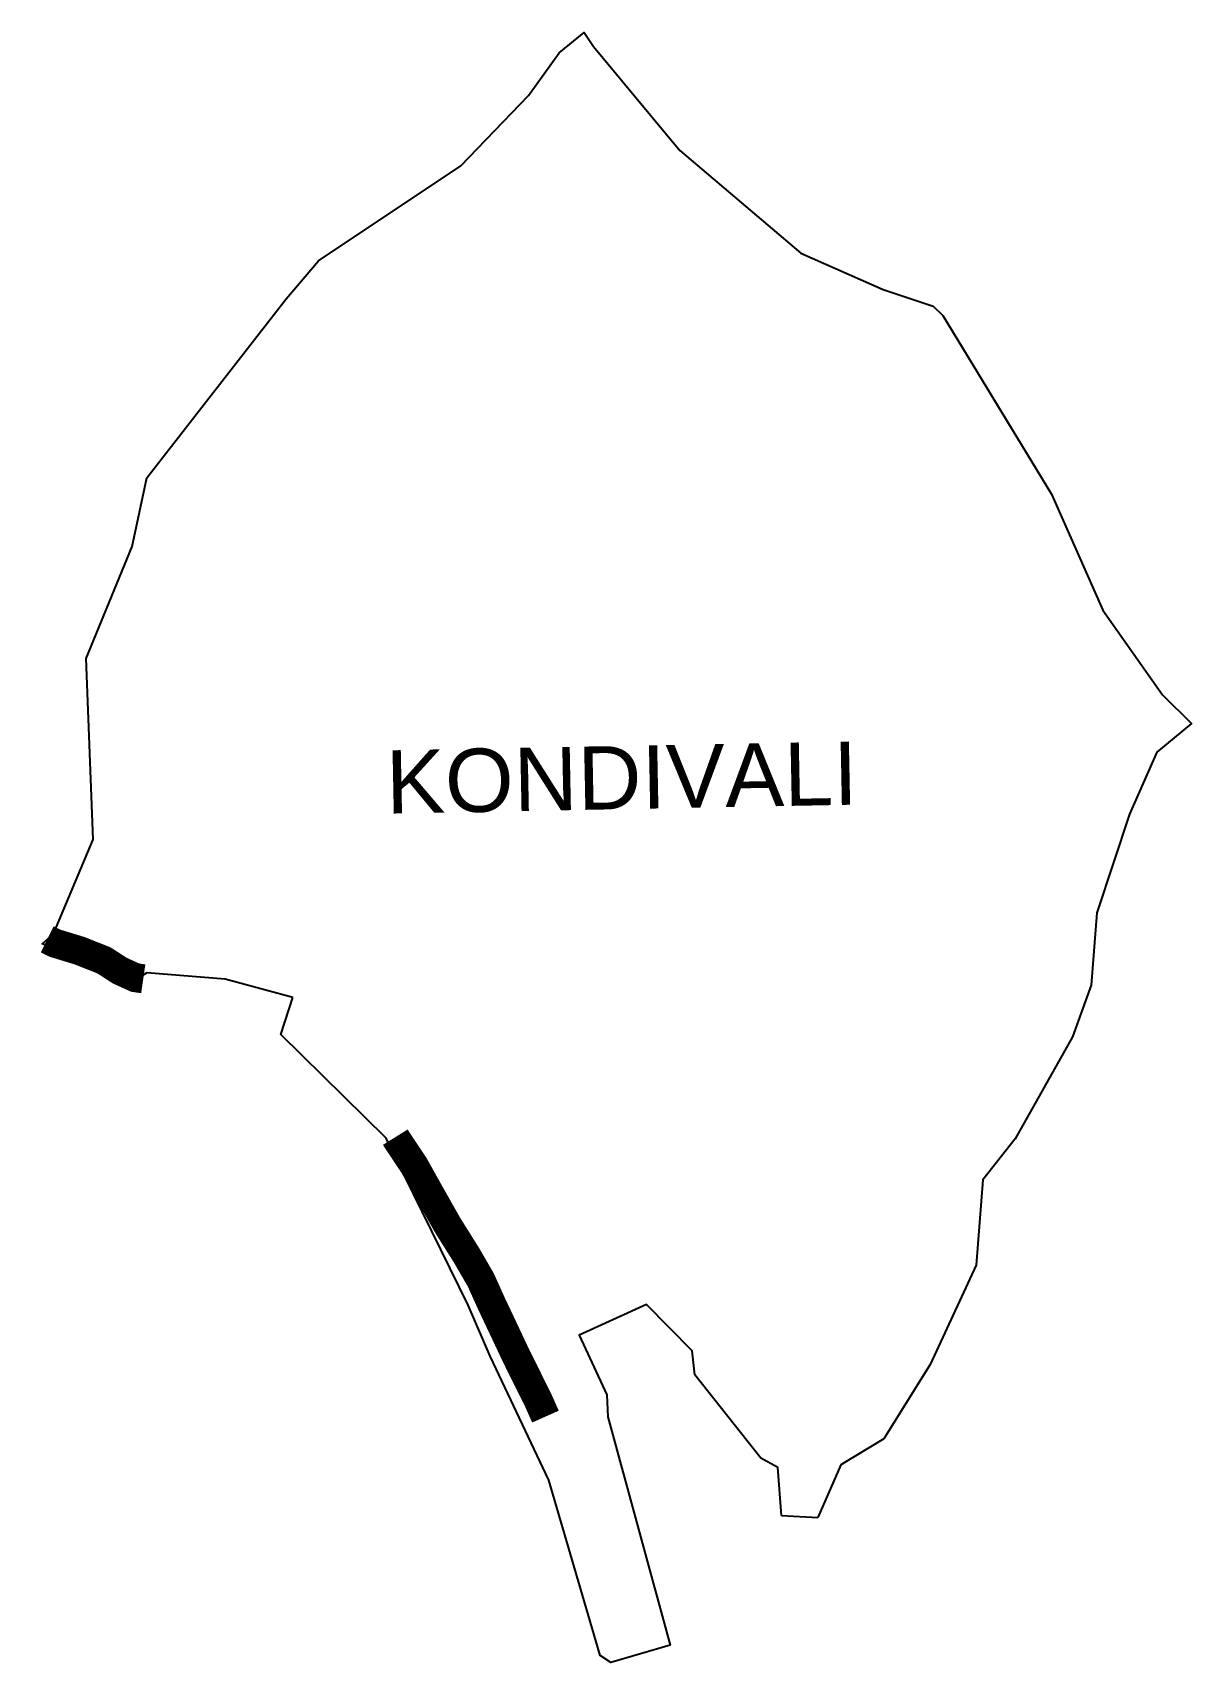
# Model space of a CAD drawing. Header units: metres. Extents: x 286646 to 288636, y 2001554 to 2004355.
import ezdxf

# ---------------------------------------------------------------- set-up
doc = ezdxf.new("R2010")
doc.units = ezdxf.units.M
doc.header["$MEASUREMENT"] = 0
for name, color, linetype in [('ARTIFICIALLY PROTECTED', 10, 'Continuous'), ('village', 3, 'Continuous'), ('VILLAGE NAME', 250, 'Continuous')]:
    doc.layers.add(name, color=color, linetype=linetype)
doc.styles.get("Standard").update_dxf_attribs({"font": 'simplex.shx'})

msp = doc.modelspace()

# ---------------------------------------------------------------- linework, layer by layer
at = {"color": 3, "flags": 128}
for points in [[(286816.7, 2003471.6), (286842.3, 2003589.7)], [(287932.1, 2001806.4), (287994.4, 2001802.9)]]:
    msp.add_lwpolyline(points, dxfattribs=at)
at = {"layer": 'ARTIFICIALLY PROTECTED', "const_width": 50, "flags": 128}
for points in [[(286671, 2002796.4), (286684.4, 2002789.8), (286726.5, 2002776.9), (286768.2, 2002760.4), (286795.8, 2002742.6), (286822.2, 2002730.6), (286836, 2002728.6)], [(287268.9, 2002456.5), (287273, 2002449.9), (287300.7, 2002408.4), (287331.1, 2002354), (287359.3, 2002304.2), (287391.2, 2002253.4), (287415.8, 2002210.9), (287434.2, 2002170), (287452.9, 2002130.5), (287476.1, 2002081.2), (287513.5, 2002006), (287526.8, 2001976.2)]]:
    msp.add_lwpolyline(points, dxfattribs=at)
at = {"layer": 'village', "color": 3}
for points in [[(286842.3, 2003589.7, 0), (287081.5, 2003897, 0), (287136.8, 2003962.3, 0), (287381.5, 2004125.9, 0), (287497.9, 2004246.8, 0), (287550.1, 2004319.9, 0), (287593.2, 2004354.7, 0), (287609.1, 2004330.8, 0), (287757.3, 2004152.3, 0), (287965.1, 2003975.5, 0), (288107, 2003913.2, 0), (288192.8, 2003884.3, 0), (288209.5, 2003868.5, 0), (288395.7, 2003561.7, 0), (288484, 2003362.1, 0), (288586.6, 2003216.6, 0), (288636.1, 2003167.5, 0), (288576.7, 2003118.2, 0), (288530.1, 2003011.8, 0), (288473.7, 2002842.2, 0), (288464.2, 2002717.4, 0), (288432.1, 2002628.8, 0), (288333.5, 2002453.5, 0), (288278, 2002383.2, 0), (288266.7, 2002236.6, 0), (288187.4, 2002065.8, 0), (288108, 2001938.1, 0), (288033.8, 2001893.5, 0), (287994.4, 2001802.9, 0)], [(287093.1, 2002696.7, 0), (286976.7, 2002727.9, 0), (286842.4, 2002738.6, 0), (286822, 2002726.5, 0), (286662.3, 2002788.6, 0), (286681.7, 2002806.1, 0), (286749.9, 2002968.1, 0), (286737.9, 2003279.1, 0), (286816.7, 2003471.6, 0)], [(287932.1, 2001806.4, 0), (287925.7, 2001888.7, 0), (287896.9, 2001904.7, 0), (287783.3, 2002047.8, 0), (287778.9, 2002089, 0), (287700.3, 2002168.9, 0), (287584.7, 2002116.2, 0), (287632.3, 2002013.4, 0), (287634, 2001975.8, 0), (287740.7, 2001583.6, 0), (287639, 2001553.8, 0), (287620.9, 2001565.9, 0), (287532.5, 2001867.1, 0), (287431.6, 2002080, 0), (287394, 2002167.8, 0), (287253.4, 2002454.8, 0), (287072.5, 2002632.7, 0), (287093.1, 2002696.7, 0)]]:
    msp.add_polyline3d(points, dxfattribs=at)

# ---------------------------------------------------------------- texts
at = {"layer": 'VILLAGE NAME', "insert": (287251.7, 2003121.1), "char_height": 108.748, "attachment_point": 1, "rotation": 1.1028}
msp.add_mtext_dynamic_manual_height_columns('{\\fArial|b0|i0|c0|p34;KONDIVALI}', width=726.929, gutter_width=543.7, heights=[0], dxfattribs=at)

doc.saveas('drawing.dxf')
